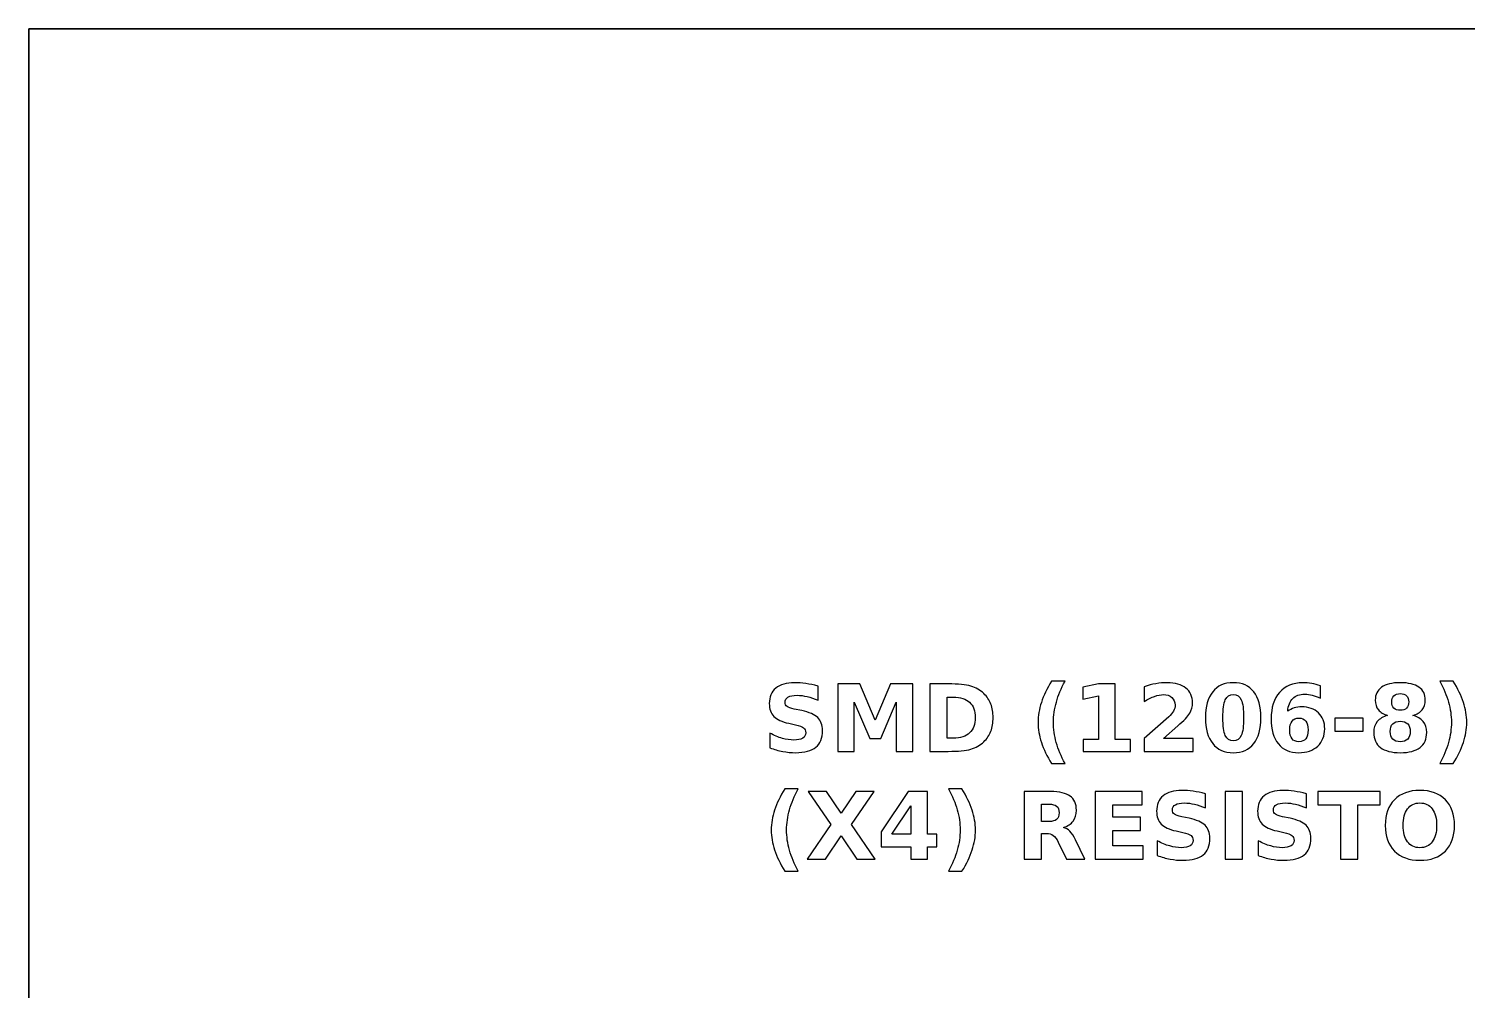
# Model space of a CAD drawing. Header units: centimetres. Extents: x -12.5 to -8.5, y -15.85 to -9.85.
# Drawn here: x -12.5 to -10.305, y -11.317 to -9.85 of the extents above; entities that cross this region are included whole.
import ezdxf

# ---------------------------------------------------------------- set-up
doc = ezdxf.new("R2010")
doc.units = ezdxf.units.CM
doc.header["$MEASUREMENT"] = 0
doc.layers.add('Layer 1', color=7, linetype='Continuous')

msp = doc.modelspace()

# ---------------------------------------------------------------- linework, layer by layer
at = {"layer": 'Layer 1', "color": 7, "lineweight": 35}
msp.add_open_spline([(-12.5, -9.85), (-12.5, -9.85), (-8.5, -9.85), (-8.5, -9.85), (-8.5, -9.85), (-8.5, -9.85), (-8.5, -15.85), (-8.5, -15.85), (-8.5, -15.85), (-8.5, -15.85), (-12.5, -15.85), (-12.5, -15.85), (-12.5, -15.85), (-12.5, -15.85), (-12.5, -9.85), (-12.5, -9.85)], degree=3, knots=[0, 0, 0, 0, 0.25, 0.25, 0.25, 0.25, 0.5, 0.5, 0.5, 0.5, 0.75, 0.75, 0.75, 0.75, 1, 1, 1, 1], dxfattribs=at)
at = {"layer": 'Layer 1', "color": 250}
for points, knots in [([(-10.91846, -10.97106), (-10.91846, -10.97106), (-10.93892, -10.97106), (-10.93892, -10.97106), (-10.93892, -10.97106), (-10.94595, -10.95973), (-10.95115, -10.94893), (-10.95449, -10.9387), (-10.95449, -10.9387), (-10.95785, -10.92849), (-10.95952, -10.91836), (-10.95952, -10.90829), (-10.95952, -10.90829), (-10.95952, -10.89823), (-10.95783, -10.88804), (-10.95447, -10.87774), (-10.95447, -10.87774), (-10.95108, -10.86742), (-10.94591, -10.85665), (-10.93892, -10.84538), (-10.93892, -10.84538), (-10.93892, -10.84538), (-10.91846, -10.84538), (-10.91846, -10.84538), (-10.91846, -10.84538), (-10.92434, -10.85627), (-10.92874, -10.86692), (-10.93168, -10.87732), (-10.93168, -10.87732), (-10.93462, -10.88771), (-10.9361, -10.89799), (-10.9361, -10.90815), (-10.9361, -10.90815), (-10.9361, -10.91831), (-10.93464, -10.92859), (-10.93173, -10.93903), (-10.93173, -10.93903), (-10.92881, -10.94945), (-10.92439, -10.96013), (-10.91846, -10.97106)], [0, 0, 0, 0, 0.1, 0.1, 0.1, 0.1, 0.2, 0.2, 0.2, 0.2, 0.3, 0.3, 0.3, 0.3, 0.4, 0.4, 0.4, 0.4, 0.5, 0.5, 0.5, 0.5, 0.6, 0.6, 0.6, 0.6, 0.7, 0.7, 0.7, 0.7, 0.8, 0.8, 0.8, 0.8, 0.9, 0.9, 0.9, 0.9, 1, 1, 1, 1]), ([(-10.34637, -10.97106), (-10.34049, -10.96013), (-10.33607, -10.94945), (-10.33313, -10.93903), (-10.33313, -10.93903), (-10.33019, -10.92859), (-10.32873, -10.91831), (-10.32873, -10.90815), (-10.32873, -10.90815), (-10.32873, -10.89799), (-10.33019, -10.88771), (-10.33313, -10.87732), (-10.33313, -10.87732), (-10.33607, -10.86692), (-10.34049, -10.85627), (-10.34637, -10.84538), (-10.34637, -10.84538), (-10.34637, -10.84538), (-10.32591, -10.84538), (-10.32591, -10.84538), (-10.32591, -10.84538), (-10.31893, -10.85665), (-10.31375, -10.86742), (-10.31036, -10.87774), (-10.31036, -10.87774), (-10.307, -10.88804), (-10.30531, -10.89823), (-10.30531, -10.90829), (-10.30531, -10.90829), (-10.30531, -10.91836), (-10.30698, -10.92849), (-10.31034, -10.9387), (-10.31034, -10.9387), (-10.31368, -10.94893), (-10.31888, -10.95973), (-10.32591, -10.97106), (-10.32591, -10.97106), (-10.32591, -10.97106), (-10.34637, -10.97106), (-10.34637, -10.97106)], [0, 0, 0, 0, 0.1, 0.1, 0.1, 0.1, 0.2, 0.2, 0.2, 0.2, 0.3, 0.3, 0.3, 0.3, 0.4, 0.4, 0.4, 0.4, 0.5, 0.5, 0.5, 0.5, 0.6, 0.6, 0.6, 0.6, 0.7, 0.7, 0.7, 0.7, 0.8, 0.8, 0.8, 0.8, 0.9, 0.9, 0.9, 0.9, 1, 1, 1, 1]), ([(-11.29541, -10.85284), (-11.29541, -10.85284), (-11.29541, -10.87459), (-11.29541, -10.87459), (-11.29541, -10.87459), (-11.30106, -10.87207), (-11.30658, -10.87017), (-11.31194, -10.86888), (-11.31194, -10.86888), (-11.31733, -10.86758), (-11.32241, -10.86695), (-11.32718, -10.86695), (-11.32718, -10.86695), (-11.33351, -10.86695), (-11.33821, -10.86782), (-11.34125, -10.86956), (-11.34125, -10.86956), (-11.34428, -10.87132), (-11.34579, -10.87403), (-11.34579, -10.8777), (-11.34579, -10.8777), (-11.34579, -10.88045), (-11.34478, -10.88261), (-11.34273, -10.88414), (-11.34273, -10.88414), (-11.34068, -10.88567), (-11.33697, -10.88701), (-11.33158, -10.88811), (-11.33158, -10.88811), (-11.33158, -10.88811), (-11.32029, -10.89037), (-11.32029, -10.89037), (-11.32029, -10.89037), (-11.30884, -10.89268), (-11.30073, -10.89616), (-11.29591, -10.90086), (-11.29591, -10.90086), (-11.29108, -10.90554), (-11.28866, -10.9122), (-11.28866, -10.92083), (-11.28866, -10.92083), (-11.28866, -10.93219), (-11.29202, -10.94063), (-11.29875, -10.94616), (-11.29875, -10.94616), (-11.30548, -10.95168), (-11.31575, -10.95446), (-11.32958, -10.95446), (-11.32958, -10.95446), (-11.33612, -10.95446), (-11.34266, -10.95385), (-11.34922, -10.9526), (-11.34922, -10.9526), (-11.35578, -10.95135), (-11.36237, -10.94952), (-11.36893, -10.9471), (-11.36893, -10.9471), (-11.36893, -10.9471), (-11.36893, -10.92471), (-11.36893, -10.92471), (-11.36893, -10.92471), (-11.36237, -10.92819), (-11.35602, -10.93082), (-11.34988, -10.93259), (-11.34988, -10.93259), (-11.34374, -10.93435), (-11.33784, -10.93524), (-11.33215, -10.93524), (-11.33215, -10.93524), (-11.32636, -10.93524), (-11.32192, -10.93428), (-11.31884, -10.93235), (-11.31884, -10.93235), (-11.31575, -10.93042), (-11.31423, -10.92767), (-11.31423, -10.92407), (-11.31423, -10.92407), (-11.31423, -10.92087), (-11.31526, -10.91838), (-11.31735, -10.91664), (-11.31735, -10.91664), (-11.31945, -10.9149), (-11.32361, -10.91333), (-11.32987, -10.91196), (-11.32987, -10.91196), (-11.32987, -10.91196), (-11.34014, -10.90968), (-11.34014, -10.90968), (-11.34014, -10.90968), (-11.35042, -10.90747), (-11.35795, -10.90397), (-11.3627, -10.89914), (-11.3627, -10.89914), (-11.36745, -10.89432), (-11.36982, -10.88781), (-11.36982, -10.87965), (-11.36982, -10.87965), (-11.36982, -10.86939), (-11.36651, -10.86151), (-11.3599, -10.85601), (-11.3599, -10.85601), (-11.35329, -10.85048), (-11.34379, -10.84773), (-11.33137, -10.84773), (-11.33137, -10.84773), (-11.32573, -10.84773), (-11.31992, -10.84816), (-11.31394, -10.849), (-11.31394, -10.849), (-11.30797, -10.84985), (-11.30179, -10.85112), (-11.29541, -10.85284)], [0, 0, 0, 0, 0.0357143, 0.0357143, 0.0357143, 0.0357143, 0.0714286, 0.0714286, 0.0714286, 0.0714286, 0.1071429, 0.1071429, 0.1071429, 0.1071429, 0.1428571, 0.1428571, 0.1428571, 0.1428571, 0.1785714, 0.1785714, 0.1785714, 0.1785714, 0.2142857, 0.2142857, 0.2142857, 0.2142857, 0.25, 0.25, 0.25, 0.25, 0.2857143, 0.2857143, 0.2857143, 0.2857143, 0.3214286, 0.3214286, 0.3214286, 0.3214286, 0.3571429, 0.3571429, 0.3571429, 0.3571429, 0.3928571, 0.3928571, 0.3928571, 0.3928571, 0.4285714, 0.4285714, 0.4285714, 0.4285714, 0.4642857, 0.4642857, 0.4642857, 0.4642857, 0.5, 0.5, 0.5, 0.5, 0.5357143, 0.5357143, 0.5357143, 0.5357143, 0.5714286, 0.5714286, 0.5714286, 0.5714286, 0.6071429, 0.6071429, 0.6071429, 0.6071429, 0.6428571, 0.6428571, 0.6428571, 0.6428571, 0.6785714, 0.6785714, 0.6785714, 0.6785714, 0.7142857, 0.7142857, 0.7142857, 0.7142857, 0.75, 0.75, 0.75, 0.75, 0.7857143, 0.7857143, 0.7857143, 0.7857143, 0.8214286, 0.8214286, 0.8214286, 0.8214286, 0.8571429, 0.8571429, 0.8571429, 0.8571429, 0.8928571, 0.8928571, 0.8928571, 0.8928571, 0.9285714, 0.9285714, 0.9285714, 0.9285714, 0.9642857, 0.9642857, 0.9642857, 0.9642857, 1, 1, 1, 1]), ([(-11.26538, -10.84959), (-11.26538, -10.84959), (-11.23163, -10.84959), (-11.23163, -10.84959), (-11.23163, -10.84959), (-11.23163, -10.84959), (-11.20818, -10.90465), (-11.20818, -10.90465), (-11.20818, -10.90465), (-11.20818, -10.90465), (-11.18462, -10.84959), (-11.18462, -10.84959), (-11.18462, -10.84959), (-11.18462, -10.84959), (-11.15094, -10.84959), (-11.15094, -10.84959), (-11.15094, -10.84959), (-11.15094, -10.84959), (-11.15094, -10.95246), (-11.15094, -10.95246), (-11.15094, -10.95246), (-11.15094, -10.95246), (-11.17601, -10.95246), (-11.17601, -10.95246), (-11.17601, -10.95246), (-11.17601, -10.95246), (-11.17601, -10.87722), (-11.17601, -10.87722), (-11.17601, -10.87722), (-11.17601, -10.87722), (-11.19972, -10.93268), (-11.19972, -10.93268), (-11.19972, -10.93268), (-11.19972, -10.93268), (-11.21653, -10.93268), (-11.21653, -10.93268), (-11.21653, -10.93268), (-11.21653, -10.93268), (-11.24024, -10.87722), (-11.24024, -10.87722), (-11.24024, -10.87722), (-11.24024, -10.87722), (-11.24024, -10.95246), (-11.24024, -10.95246), (-11.24024, -10.95246), (-11.24024, -10.95246), (-11.26538, -10.95246), (-11.26538, -10.95246), (-11.26538, -10.95246), (-11.26538, -10.95246), (-11.26538, -10.84959), (-11.26538, -10.84959)], [0, 0, 0, 0, 0.0769231, 0.0769231, 0.0769231, 0.0769231, 0.1538462, 0.1538462, 0.1538462, 0.1538462, 0.2307692, 0.2307692, 0.2307692, 0.2307692, 0.3076923, 0.3076923, 0.3076923, 0.3076923, 0.3846154, 0.3846154, 0.3846154, 0.3846154, 0.4615385, 0.4615385, 0.4615385, 0.4615385, 0.5384615, 0.5384615, 0.5384615, 0.5384615, 0.6153846, 0.6153846, 0.6153846, 0.6153846, 0.6923077, 0.6923077, 0.6923077, 0.6923077, 0.7692308, 0.7692308, 0.7692308, 0.7692308, 0.8461538, 0.8461538, 0.8461538, 0.8461538, 0.9230769, 0.9230769, 0.9230769, 0.9230769, 1, 1, 1, 1]), ([(-11.12495, -10.84959), (-11.12495, -10.84959), (-11.09696, -10.84959), (-11.09696, -10.84959), (-11.09696, -10.84959), (-11.08135, -10.84959), (-11.06973, -10.8507), (-11.06209, -10.85293), (-11.06209, -10.85293), (-11.05444, -10.85516), (-11.04788, -10.85893), (-11.0424, -10.86427), (-11.0424, -10.86427), (-11.03758, -10.8689), (-11.03401, -10.87426), (-11.03165, -10.88033), (-11.03165, -10.88033), (-11.02933, -10.88637), (-11.02815, -10.89324), (-11.02815, -10.90093), (-11.02815, -10.90093), (-11.02815, -10.90869), (-11.02933, -10.91561), (-11.03165, -10.9217), (-11.03165, -10.9217), (-11.03401, -10.92779), (-11.03758, -10.93315), (-11.0424, -10.93778), (-11.0424, -10.93778), (-11.04793, -10.94312), (-11.05454, -10.94689), (-11.06225, -10.94912), (-11.06225, -10.94912), (-11.06997, -10.95135), (-11.08154, -10.95246), (-11.09696, -10.95246), (-11.09696, -10.95246), (-11.09696, -10.95246), (-11.12495, -10.95246), (-11.12495, -10.95246), (-11.12495, -10.95246), (-11.12495, -10.95246), (-11.12495, -10.84959), (-11.12495, -10.84959)], [0, 0, 0, 0, 0.0909091, 0.0909091, 0.0909091, 0.0909091, 0.1818182, 0.1818182, 0.1818182, 0.1818182, 0.2727273, 0.2727273, 0.2727273, 0.2727273, 0.3636364, 0.3636364, 0.3636364, 0.3636364, 0.4545455, 0.4545455, 0.4545455, 0.4545455, 0.5454545, 0.5454545, 0.5454545, 0.5454545, 0.6363636, 0.6363636, 0.6363636, 0.6363636, 0.7272727, 0.7272727, 0.7272727, 0.7272727, 0.8181818, 0.8181818, 0.8181818, 0.8181818, 0.9090909, 0.9090909, 0.9090909, 0.9090909, 1, 1, 1, 1]), ([(-10.89064, -10.93414), (-10.89064, -10.93414), (-10.86721, -10.93414), (-10.86721, -10.93414), (-10.86721, -10.93414), (-10.86721, -10.93414), (-10.86721, -10.86765), (-10.86721, -10.86765), (-10.86721, -10.86765), (-10.86721, -10.86765), (-10.89125, -10.87262), (-10.89125, -10.87262), (-10.89125, -10.87262), (-10.89125, -10.87262), (-10.89125, -10.85455), (-10.89125, -10.85455), (-10.89125, -10.85455), (-10.89125, -10.85455), (-10.86735, -10.84959), (-10.86735, -10.84959), (-10.86735, -10.84959), (-10.86735, -10.84959), (-10.84214, -10.84959), (-10.84214, -10.84959), (-10.84214, -10.84959), (-10.84214, -10.84959), (-10.84214, -10.93414), (-10.84214, -10.93414), (-10.84214, -10.93414), (-10.84214, -10.93414), (-10.81872, -10.93414), (-10.81872, -10.93414), (-10.81872, -10.93414), (-10.81872, -10.93414), (-10.81872, -10.95246), (-10.81872, -10.95246), (-10.81872, -10.95246), (-10.81872, -10.95246), (-10.89064, -10.95246), (-10.89064, -10.95246), (-10.89064, -10.95246), (-10.89064, -10.95246), (-10.89064, -10.93414), (-10.89064, -10.93414)], [0, 0, 0, 0, 0.0909091, 0.0909091, 0.0909091, 0.0909091, 0.1818182, 0.1818182, 0.1818182, 0.1818182, 0.2727273, 0.2727273, 0.2727273, 0.2727273, 0.3636364, 0.3636364, 0.3636364, 0.3636364, 0.4545455, 0.4545455, 0.4545455, 0.4545455, 0.5454545, 0.5454545, 0.5454545, 0.5454545, 0.6363636, 0.6363636, 0.6363636, 0.6363636, 0.7272727, 0.7272727, 0.7272727, 0.7272727, 0.8181818, 0.8181818, 0.8181818, 0.8181818, 0.9090909, 0.9090909, 0.9090909, 0.9090909, 1, 1, 1, 1]), ([(-10.76832, -10.93296), (-10.76832, -10.93296), (-10.72304, -10.93296), (-10.72304, -10.93296), (-10.72304, -10.93296), (-10.72304, -10.93296), (-10.72304, -10.95246), (-10.72304, -10.95246), (-10.72304, -10.95246), (-10.72304, -10.95246), (-10.79781, -10.95246), (-10.79781, -10.95246), (-10.79781, -10.95246), (-10.79781, -10.95246), (-10.79781, -10.93296), (-10.79781, -10.93296), (-10.79781, -10.93296), (-10.79781, -10.93296), (-10.76025, -10.89983), (-10.76025, -10.89983), (-10.76025, -10.89983), (-10.75689, -10.89679), (-10.75442, -10.89383), (-10.75282, -10.89094), (-10.75282, -10.89094), (-10.7512, -10.88804), (-10.7504, -10.88503), (-10.7504, -10.8819), (-10.7504, -10.8819), (-10.7504, -10.87708), (-10.75202, -10.8732), (-10.75526, -10.87026), (-10.75526, -10.87026), (-10.75849, -10.86732), (-10.76279, -10.86587), (-10.76818, -10.86587), (-10.76818, -10.86587), (-10.77231, -10.86587), (-10.77683, -10.86676), (-10.78175, -10.86852), (-10.78175, -10.86852), (-10.78666, -10.87029), (-10.79193, -10.87292), (-10.79753, -10.8764), (-10.79753, -10.8764), (-10.79753, -10.8764), (-10.79753, -10.8538), (-10.79753, -10.8538), (-10.79753, -10.8538), (-10.79155, -10.85183), (-10.78565, -10.85032), (-10.77982, -10.84929), (-10.77982, -10.84929), (-10.77398, -10.84825), (-10.76827, -10.84773), (-10.76265, -10.84773), (-10.76265, -10.84773), (-10.75035, -10.84773), (-10.74078, -10.85044), (-10.73396, -10.85587), (-10.73396, -10.85587), (-10.72714, -10.86128), (-10.72373, -10.86883), (-10.72373, -10.87854), (-10.72373, -10.87854), (-10.72373, -10.88414), (-10.72518, -10.88936), (-10.72808, -10.89421), (-10.72808, -10.89421), (-10.73097, -10.89905), (-10.73706, -10.90554), (-10.74633, -10.91368), (-10.74633, -10.91368), (-10.74633, -10.91368), (-10.76832, -10.93296), (-10.76832, -10.93296)], [0, 0, 0, 0, 0.0526316, 0.0526316, 0.0526316, 0.0526316, 0.1052632, 0.1052632, 0.1052632, 0.1052632, 0.1578947, 0.1578947, 0.1578947, 0.1578947, 0.2105263, 0.2105263, 0.2105263, 0.2105263, 0.2631579, 0.2631579, 0.2631579, 0.2631579, 0.3157895, 0.3157895, 0.3157895, 0.3157895, 0.3684211, 0.3684211, 0.3684211, 0.3684211, 0.4210526, 0.4210526, 0.4210526, 0.4210526, 0.4736842, 0.4736842, 0.4736842, 0.4736842, 0.5263158, 0.5263158, 0.5263158, 0.5263158, 0.5789474, 0.5789474, 0.5789474, 0.5789474, 0.6315789, 0.6315789, 0.6315789, 0.6315789, 0.6842105, 0.6842105, 0.6842105, 0.6842105, 0.7368421, 0.7368421, 0.7368421, 0.7368421, 0.7894737, 0.7894737, 0.7894737, 0.7894737, 0.8421053, 0.8421053, 0.8421053, 0.8421053, 0.8947368, 0.8947368, 0.8947368, 0.8947368, 0.9473684, 0.9473684, 0.9473684, 0.9473684, 1, 1, 1, 1]), ([(-10.61935, -10.90112), (-10.61935, -10.91817), (-10.62302, -10.93132), (-10.63038, -10.94058), (-10.63038, -10.94058), (-10.63772, -10.94983), (-10.64816, -10.95446), (-10.66166, -10.95446), (-10.66166, -10.95446), (-10.67521, -10.95446), (-10.68567, -10.94983), (-10.69301, -10.94058), (-10.69301, -10.94058), (-10.70037, -10.93132), (-10.70404, -10.91817), (-10.70404, -10.90112), (-10.70404, -10.90112), (-10.70404, -10.88405), (-10.70037, -10.87087), (-10.69301, -10.86161), (-10.69301, -10.86161), (-10.68567, -10.85237), (-10.67521, -10.84773), (-10.66166, -10.84773), (-10.66166, -10.84773), (-10.64816, -10.84773), (-10.63772, -10.85237), (-10.63038, -10.86161), (-10.63038, -10.86161), (-10.62302, -10.87087), (-10.61935, -10.88405), (-10.61935, -10.90112)], [0, 0, 0, 0, 0.125, 0.125, 0.125, 0.125, 0.25, 0.25, 0.25, 0.25, 0.375, 0.375, 0.375, 0.375, 0.5, 0.5, 0.5, 0.5, 0.625, 0.625, 0.625, 0.625, 0.75, 0.75, 0.75, 0.75, 0.875, 0.875, 0.875, 0.875, 1, 1, 1, 1]), ([(-10.64588, -10.90093), (-10.64588, -10.88807), (-10.64708, -10.87901), (-10.6495, -10.87374), (-10.6495, -10.87374), (-10.6519, -10.8685), (-10.65597, -10.86587), (-10.66166, -10.86587), (-10.66166, -10.86587), (-10.66735, -10.86587), (-10.67142, -10.8685), (-10.67387, -10.87374), (-10.67387, -10.87374), (-10.67629, -10.87901), (-10.67751, -10.88807), (-10.67751, -10.90093), (-10.67751, -10.90093), (-10.67751, -10.91391), (-10.67629, -10.92309), (-10.67387, -10.9284), (-10.67387, -10.9284), (-10.67142, -10.93374), (-10.66735, -10.9364), (-10.66166, -10.9364), (-10.66166, -10.9364), (-10.65602, -10.9364), (-10.65197, -10.93374), (-10.64952, -10.9284), (-10.64952, -10.9284), (-10.6471, -10.92309), (-10.64588, -10.91391), (-10.64588, -10.90093)], [0, 0, 0, 0, 0.125, 0.125, 0.125, 0.125, 0.25, 0.25, 0.25, 0.25, 0.375, 0.375, 0.375, 0.375, 0.5, 0.5, 0.5, 0.5, 0.625, 0.625, 0.625, 0.625, 0.75, 0.75, 0.75, 0.75, 0.875, 0.875, 0.875, 0.875, 1, 1, 1, 1]), ([(-10.52876, -10.85227), (-10.52876, -10.85227), (-10.52876, -10.8713), (-10.52876, -10.8713), (-10.52876, -10.8713), (-10.53313, -10.86923), (-10.53722, -10.8677), (-10.54108, -10.86671), (-10.54108, -10.86671), (-10.54494, -10.86572), (-10.54872, -10.86523), (-10.55239, -10.86523), (-10.55239, -10.86523), (-10.5603, -10.86523), (-10.56643, -10.86742), (-10.57085, -10.87182), (-10.57085, -10.87182), (-10.57525, -10.87619), (-10.57784, -10.8827), (-10.57857, -10.89134), (-10.57857, -10.89134), (-10.57554, -10.8891), (-10.57224, -10.88741), (-10.56871, -10.88628), (-10.56871, -10.88628), (-10.56519, -10.88515), (-10.56133, -10.88459), (-10.55714, -10.88459), (-10.55714, -10.88459), (-10.54663, -10.88459), (-10.53814, -10.88767), (-10.5317, -10.89383), (-10.5317, -10.89383), (-10.52523, -10.89997), (-10.52201, -10.90803), (-10.52201, -10.91801), (-10.52201, -10.91801), (-10.52201, -10.92904), (-10.52561, -10.93786), (-10.53283, -10.94451), (-10.53283, -10.94451), (-10.54002, -10.95114), (-10.54971, -10.95446), (-10.56182, -10.95446), (-10.56182, -10.95446), (-10.57518, -10.95446), (-10.58553, -10.94994), (-10.59287, -10.94091), (-10.59287, -10.94091), (-10.60018, -10.9319), (-10.60385, -10.91909), (-10.60385, -10.90251), (-10.60385, -10.90251), (-10.60385, -10.88553), (-10.59957, -10.87217), (-10.59101, -10.86246), (-10.59101, -10.86246), (-10.58243, -10.85274), (-10.57069, -10.84787), (-10.55576, -10.84787), (-10.55576, -10.84787), (-10.55103, -10.84787), (-10.54644, -10.84825), (-10.54197, -10.84898), (-10.54197, -10.84898), (-10.53753, -10.84971), (-10.53313, -10.85081), (-10.52876, -10.85227)], [0, 0, 0, 0, 0.0588235, 0.0588235, 0.0588235, 0.0588235, 0.1176471, 0.1176471, 0.1176471, 0.1176471, 0.1764706, 0.1764706, 0.1764706, 0.1764706, 0.2352941, 0.2352941, 0.2352941, 0.2352941, 0.2941176, 0.2941176, 0.2941176, 0.2941176, 0.3529412, 0.3529412, 0.3529412, 0.3529412, 0.4117647, 0.4117647, 0.4117647, 0.4117647, 0.4705882, 0.4705882, 0.4705882, 0.4705882, 0.5294118, 0.5294118, 0.5294118, 0.5294118, 0.5882353, 0.5882353, 0.5882353, 0.5882353, 0.6470588, 0.6470588, 0.6470588, 0.6470588, 0.7058824, 0.7058824, 0.7058824, 0.7058824, 0.7647059, 0.7647059, 0.7647059, 0.7647059, 0.8235294, 0.8235294, 0.8235294, 0.8235294, 0.8823529, 0.8823529, 0.8823529, 0.8823529, 0.9411765, 0.9411765, 0.9411765, 0.9411765, 1, 1, 1, 1]), ([(-10.4261, -10.89769), (-10.43233, -10.8958), (-10.43704, -10.89291), (-10.44021, -10.88901), (-10.44021, -10.88901), (-10.44339, -10.8851), (-10.44496, -10.88024), (-10.44496, -10.8744), (-10.44496, -10.8744), (-10.44496, -10.86572), (-10.44172, -10.85909), (-10.43525, -10.85455), (-10.43525, -10.85455), (-10.42878, -10.85001), (-10.41926, -10.84773), (-10.40672, -10.84773), (-10.40672, -10.84773), (-10.39428, -10.84773), (-10.3848, -10.84999), (-10.37833, -10.85453), (-10.37833, -10.85453), (-10.37187, -10.85905), (-10.36862, -10.86568), (-10.36862, -10.8744), (-10.36862, -10.8744), (-10.36862, -10.88024), (-10.37022, -10.8851), (-10.37339, -10.88901), (-10.37339, -10.88901), (-10.37659, -10.89291), (-10.38132, -10.8958), (-10.38755, -10.89769), (-10.38755, -10.89769), (-10.38057, -10.89961), (-10.3753, -10.90274), (-10.37175, -10.90709), (-10.37175, -10.90709), (-10.3682, -10.91142), (-10.36641, -10.9169), (-10.36641, -10.92353), (-10.36641, -10.92353), (-10.36641, -10.93372), (-10.3698, -10.94143), (-10.37657, -10.94663), (-10.37657, -10.94663), (-10.38334, -10.95185), (-10.39341, -10.95446), (-10.40672, -10.95446), (-10.40672, -10.95446), (-10.4201, -10.95446), (-10.43019, -10.95185), (-10.43701, -10.94663), (-10.43701, -10.94663), (-10.44383, -10.94143), (-10.44724, -10.93372), (-10.44724, -10.92353), (-10.44724, -10.92353), (-10.44724, -10.9169), (-10.44545, -10.91142), (-10.4419, -10.90709), (-10.4419, -10.90709), (-10.43835, -10.90274), (-10.43308, -10.89961), (-10.4261, -10.89769)], [0, 0, 0, 0, 0.0625, 0.0625, 0.0625, 0.0625, 0.125, 0.125, 0.125, 0.125, 0.1875, 0.1875, 0.1875, 0.1875, 0.25, 0.25, 0.25, 0.25, 0.3125, 0.3125, 0.3125, 0.3125, 0.375, 0.375, 0.375, 0.375, 0.4375, 0.4375, 0.4375, 0.4375, 0.5, 0.5, 0.5, 0.5, 0.5625, 0.5625, 0.5625, 0.5625, 0.625, 0.625, 0.625, 0.625, 0.6875, 0.6875, 0.6875, 0.6875, 0.75, 0.75, 0.75, 0.75, 0.8125, 0.8125, 0.8125, 0.8125, 0.875, 0.875, 0.875, 0.875, 0.9375, 0.9375, 0.9375, 0.9375, 1, 1, 1, 1]), ([(-10.41989, -10.87708), (-10.41989, -10.88118), (-10.41876, -10.88433), (-10.41648, -10.88651), (-10.41648, -10.88651), (-10.4142, -10.88873), (-10.41095, -10.88983), (-10.40672, -10.88983), (-10.40672, -10.88983), (-10.40258, -10.88983), (-10.39938, -10.88873), (-10.39715, -10.88651), (-10.39715, -10.88651), (-10.39489, -10.88433), (-10.39376, -10.88118), (-10.39376, -10.87708), (-10.39376, -10.87708), (-10.39376, -10.87299), (-10.39489, -10.86986), (-10.39715, -10.86768), (-10.39715, -10.86768), (-10.39938, -10.86549), (-10.40258, -10.86441), (-10.40672, -10.86441), (-10.40672, -10.86441), (-10.41095, -10.86441), (-10.4142, -10.86551), (-10.41648, -10.86772), (-10.41648, -10.86772), (-10.41876, -10.86991), (-10.41989, -10.87304), (-10.41989, -10.87708)], [0, 0, 0, 0, 0.125, 0.125, 0.125, 0.125, 0.25, 0.25, 0.25, 0.25, 0.375, 0.375, 0.375, 0.375, 0.5, 0.5, 0.5, 0.5, 0.625, 0.625, 0.625, 0.625, 0.75, 0.75, 0.75, 0.75, 0.875, 0.875, 0.875, 0.875, 1, 1, 1, 1]), ([(-11.09842, -10.86965), (-11.09842, -10.86965), (-11.09842, -10.9324), (-11.09842, -10.9324), (-11.09842, -10.9324), (-11.09842, -10.9324), (-11.08892, -10.9324), (-11.08892, -10.9324), (-11.08892, -10.9324), (-11.07808, -10.9324), (-11.0698, -10.92972), (-11.06409, -10.92433), (-11.06409, -10.92433), (-11.05837, -10.91897), (-11.0555, -10.91116), (-11.0555, -10.90093), (-11.0555, -10.90093), (-11.0555, -10.89072), (-11.05835, -10.88296), (-11.06404, -10.87765), (-11.06404, -10.87765), (-11.06973, -10.87231), (-11.07803, -10.86965), (-11.08892, -10.86965), (-11.08892, -10.86965), (-11.08892, -10.86965), (-11.09842, -10.86965), (-11.09842, -10.86965)], [0, 0, 0, 0, 0.1428571, 0.1428571, 0.1428571, 0.1428571, 0.2857143, 0.2857143, 0.2857143, 0.2857143, 0.4285714, 0.4285714, 0.4285714, 0.4285714, 0.5714286, 0.5714286, 0.5714286, 0.5714286, 0.7142857, 0.7142857, 0.7142857, 0.7142857, 0.8571429, 0.8571429, 0.8571429, 0.8571429, 1, 1, 1, 1]), ([(-10.56154, -10.90168), (-10.5662, -10.90168), (-10.56968, -10.90319), (-10.57198, -10.9062), (-10.57198, -10.9062), (-10.57431, -10.90921), (-10.57546, -10.91373), (-10.57546, -10.91972), (-10.57546, -10.91972), (-10.57546, -10.92574), (-10.57431, -10.93026), (-10.57198, -10.93327), (-10.57198, -10.93327), (-10.56968, -10.93628), (-10.5662, -10.93778), (-10.56154, -10.93778), (-10.56154, -10.93778), (-10.55686, -10.93778), (-10.55336, -10.93628), (-10.55105, -10.93327), (-10.55105, -10.93327), (-10.54872, -10.93026), (-10.54757, -10.92574), (-10.54757, -10.91972), (-10.54757, -10.91972), (-10.54757, -10.91373), (-10.54872, -10.90921), (-10.55105, -10.9062), (-10.55105, -10.9062), (-10.55336, -10.90319), (-10.55686, -10.90168), (-10.56154, -10.90168)], [0, 0, 0, 0, 0.125, 0.125, 0.125, 0.125, 0.25, 0.25, 0.25, 0.25, 0.375, 0.375, 0.375, 0.375, 0.5, 0.5, 0.5, 0.5, 0.625, 0.625, 0.625, 0.625, 0.75, 0.75, 0.75, 0.75, 0.875, 0.875, 0.875, 0.875, 1, 1, 1, 1]), ([(-10.50677, -10.90183), (-10.50677, -10.90183), (-10.46349, -10.90183), (-10.46349, -10.90183), (-10.46349, -10.90183), (-10.46349, -10.90183), (-10.46349, -10.92189), (-10.46349, -10.92189), (-10.46349, -10.92189), (-10.46349, -10.92189), (-10.50677, -10.92189), (-10.50677, -10.92189), (-10.50677, -10.92189), (-10.50677, -10.92189), (-10.50677, -10.90183), (-10.50677, -10.90183)], [0, 0, 0, 0, 0.25, 0.25, 0.25, 0.25, 0.5, 0.5, 0.5, 0.5, 0.75, 0.75, 0.75, 0.75, 1, 1, 1, 1]), ([(-10.40672, -10.90643), (-10.41168, -10.90643), (-10.41552, -10.9078), (-10.41817, -10.9105), (-10.41817, -10.9105), (-10.42083, -10.91321), (-10.42217, -10.91709), (-10.42217, -10.92214), (-10.42217, -10.92214), (-10.42217, -10.9272), (-10.42083, -10.93106), (-10.41817, -10.93376), (-10.41817, -10.93376), (-10.41552, -10.93644), (-10.41168, -10.93778), (-10.40672, -10.93778), (-10.40672, -10.93778), (-10.4018, -10.93778), (-10.39804, -10.93644), (-10.39541, -10.93376), (-10.39541, -10.93376), (-10.3928, -10.93106), (-10.39148, -10.9272), (-10.39148, -10.92214), (-10.39148, -10.92214), (-10.39148, -10.91704), (-10.3928, -10.91316), (-10.39541, -10.91046), (-10.39541, -10.91046), (-10.39804, -10.90778), (-10.4018, -10.90643), (-10.40672, -10.90643)], [0, 0, 0, 0, 0.125, 0.125, 0.125, 0.125, 0.25, 0.25, 0.25, 0.25, 0.375, 0.375, 0.375, 0.375, 0.5, 0.5, 0.5, 0.5, 0.625, 0.625, 0.625, 0.625, 0.75, 0.75, 0.75, 0.75, 0.875, 0.875, 0.875, 0.875, 1, 1, 1, 1]), ([(-11.32571, -11.13531), (-11.32571, -11.13531), (-11.34617, -11.13531), (-11.34617, -11.13531), (-11.34617, -11.13531), (-11.3532, -11.12398), (-11.3584, -11.11318), (-11.36174, -11.10295), (-11.36174, -11.10295), (-11.3651, -11.09274), (-11.36677, -11.08261), (-11.36677, -11.07254), (-11.36677, -11.07254), (-11.36677, -11.06248), (-11.36508, -11.05229), (-11.36172, -11.04199), (-11.36172, -11.04199), (-11.35833, -11.03167), (-11.35316, -11.0209), (-11.34617, -11.00963), (-11.34617, -11.00963), (-11.34617, -11.00963), (-11.32571, -11.00963), (-11.32571, -11.00963), (-11.32571, -11.00963), (-11.33159, -11.02052), (-11.33599, -11.03117), (-11.33893, -11.04157), (-11.33893, -11.04157), (-11.34187, -11.05196), (-11.34335, -11.06224), (-11.34335, -11.0724), (-11.34335, -11.0724), (-11.34335, -11.08256), (-11.34189, -11.09284), (-11.33898, -11.10328), (-11.33898, -11.10328), (-11.33606, -11.1137), (-11.33164, -11.12438), (-11.32571, -11.13531)], [0, 0, 0, 0, 0.1, 0.1, 0.1, 0.1, 0.2, 0.2, 0.2, 0.2, 0.3, 0.3, 0.3, 0.3, 0.4, 0.4, 0.4, 0.4, 0.5, 0.5, 0.5, 0.5, 0.6, 0.6, 0.6, 0.6, 0.7, 0.7, 0.7, 0.7, 0.8, 0.8, 0.8, 0.8, 0.9, 0.9, 0.9, 0.9, 1, 1, 1, 1]), ([(-11.24415, -11.06422), (-11.24415, -11.06422), (-11.20845, -11.11671), (-11.20845, -11.11671), (-11.20845, -11.11671), (-11.20845, -11.11671), (-11.23608, -11.11671), (-11.23608, -11.11671), (-11.23608, -11.11671), (-11.23608, -11.11671), (-11.26012, -11.08157), (-11.26012, -11.08157), (-11.26012, -11.08157), (-11.26012, -11.08157), (-11.28396, -11.11671), (-11.28396, -11.11671), (-11.28396, -11.11671), (-11.28396, -11.11671), (-11.31174, -11.11671), (-11.31174, -11.11671), (-11.31174, -11.11671), (-11.31174, -11.11671), (-11.27604, -11.06422), (-11.27604, -11.06422), (-11.27604, -11.06422), (-11.27604, -11.06422), (-11.31035, -11.01384), (-11.31035, -11.01384), (-11.31035, -11.01384), (-11.31035, -11.01384), (-11.28265, -11.01384), (-11.28265, -11.01384), (-11.28265, -11.01384), (-11.28265, -11.01384), (-11.26012, -11.04698), (-11.26012, -11.04698), (-11.26012, -11.04698), (-11.26012, -11.04698), (-11.23766, -11.01384), (-11.23766, -11.01384), (-11.23766, -11.01384), (-11.23766, -11.01384), (-11.20983, -11.01384), (-11.20983, -11.01384), (-11.20983, -11.01384), (-11.20983, -11.01384), (-11.24415, -11.06422), (-11.24415, -11.06422)], [0, 0, 0, 0, 0.0833333, 0.0833333, 0.0833333, 0.0833333, 0.1666667, 0.1666667, 0.1666667, 0.1666667, 0.25, 0.25, 0.25, 0.25, 0.3333333, 0.3333333, 0.3333333, 0.3333333, 0.4166667, 0.4166667, 0.4166667, 0.4166667, 0.5, 0.5, 0.5, 0.5, 0.5833333, 0.5833333, 0.5833333, 0.5833333, 0.6666667, 0.6666667, 0.6666667, 0.6666667, 0.75, 0.75, 0.75, 0.75, 0.8333333, 0.8333333, 0.8333333, 0.8333333, 0.9166667, 0.9166667, 0.9166667, 0.9166667, 1, 1, 1, 1]), ([(-11.15807, -11.01384), (-11.15807, -11.01384), (-11.12857, -11.01384), (-11.12857, -11.01384), (-11.12857, -11.01384), (-11.12857, -11.01384), (-11.12857, -11.07875), (-11.12857, -11.07875), (-11.12857, -11.07875), (-11.12857, -11.07875), (-11.1139, -11.07875), (-11.1139, -11.07875), (-11.1139, -11.07875), (-11.1139, -11.07875), (-11.1139, -11.09797), (-11.1139, -11.09797), (-11.1139, -11.09797), (-11.1139, -11.09797), (-11.12857, -11.09797), (-11.12857, -11.09797), (-11.12857, -11.09797), (-11.12857, -11.09797), (-11.12857, -11.11671), (-11.12857, -11.11671), (-11.12857, -11.11671), (-11.12857, -11.11671), (-11.15364, -11.11671), (-11.15364, -11.11671), (-11.15364, -11.11671), (-11.15364, -11.11671), (-11.15364, -11.09797), (-11.15364, -11.09797), (-11.15364, -11.09797), (-11.15364, -11.09797), (-11.19927, -11.09797), (-11.19927, -11.09797), (-11.19927, -11.09797), (-11.19927, -11.09797), (-11.19927, -11.07522), (-11.19927, -11.07522), (-11.19927, -11.07522), (-11.19927, -11.07522), (-11.15807, -11.01384), (-11.15807, -11.01384)], [0, 0, 0, 0, 0.0909091, 0.0909091, 0.0909091, 0.0909091, 0.1818182, 0.1818182, 0.1818182, 0.1818182, 0.2727273, 0.2727273, 0.2727273, 0.2727273, 0.3636364, 0.3636364, 0.3636364, 0.3636364, 0.4545455, 0.4545455, 0.4545455, 0.4545455, 0.5454545, 0.5454545, 0.5454545, 0.5454545, 0.6363636, 0.6363636, 0.6363636, 0.6363636, 0.7272727, 0.7272727, 0.7272727, 0.7272727, 0.8181818, 0.8181818, 0.8181818, 0.8181818, 0.9090909, 0.9090909, 0.9090909, 0.9090909, 1, 1, 1, 1]), ([(-11.09614, -11.13531), (-11.09026, -11.12438), (-11.08584, -11.1137), (-11.0829, -11.10328), (-11.0829, -11.10328), (-11.07996, -11.09284), (-11.0785, -11.08256), (-11.0785, -11.0724), (-11.0785, -11.0724), (-11.0785, -11.06224), (-11.07996, -11.05196), (-11.0829, -11.04157), (-11.0829, -11.04157), (-11.08584, -11.03117), (-11.09026, -11.02052), (-11.09614, -11.00963), (-11.09614, -11.00963), (-11.09614, -11.00963), (-11.07568, -11.00963), (-11.07568, -11.00963), (-11.07568, -11.00963), (-11.0687, -11.0209), (-11.06352, -11.03167), (-11.06013, -11.04199), (-11.06013, -11.04199), (-11.05677, -11.05229), (-11.05508, -11.06248), (-11.05508, -11.07254), (-11.05508, -11.07254), (-11.05508, -11.08261), (-11.05675, -11.09274), (-11.06011, -11.10295), (-11.06011, -11.10295), (-11.06345, -11.11318), (-11.06865, -11.12398), (-11.07568, -11.13531), (-11.07568, -11.13531), (-11.07568, -11.13531), (-11.09614, -11.13531), (-11.09614, -11.13531)], [0, 0, 0, 0, 0.1, 0.1, 0.1, 0.1, 0.2, 0.2, 0.2, 0.2, 0.3, 0.3, 0.3, 0.3, 0.4, 0.4, 0.4, 0.4, 0.5, 0.5, 0.5, 0.5, 0.6, 0.6, 0.6, 0.6, 0.7, 0.7, 0.7, 0.7, 0.8, 0.8, 0.8, 0.8, 0.9, 0.9, 0.9, 0.9, 1, 1, 1, 1]), ([(-10.95432, -11.07779), (-10.95432, -11.07779), (-10.95432, -11.11671), (-10.95432, -11.11671), (-10.95432, -11.11671), (-10.95432, -11.11671), (-10.98085, -11.11671), (-10.98085, -11.11671), (-10.98085, -11.11671), (-10.98085, -11.11671), (-10.98085, -11.01384), (-10.98085, -11.01384), (-10.98085, -11.01384), (-10.98085, -11.01384), (-10.94033, -11.01384), (-10.94033, -11.01384), (-10.94033, -11.01384), (-10.92678, -11.01384), (-10.91683, -11.01612), (-10.91053, -11.02066), (-10.91053, -11.02066), (-10.90421, -11.0252), (-10.90105, -11.0324), (-10.90105, -11.04223), (-10.90105, -11.04223), (-10.90105, -11.04902), (-10.9027, -11.05462), (-10.90597, -11.05897), (-10.90597, -11.05897), (-10.90926, -11.06335), (-10.91422, -11.06657), (-10.92083, -11.06862), (-10.92083, -11.06862), (-10.91721, -11.06946), (-10.91394, -11.07132), (-10.91107, -11.07424), (-10.91107, -11.07424), (-10.9082, -11.07715), (-10.90531, -11.08157), (-10.90237, -11.0875), (-10.90237, -11.0875), (-10.90237, -11.0875), (-10.88795, -11.11671), (-10.88795, -11.11671), (-10.88795, -11.11671), (-10.88795, -11.11671), (-10.91622, -11.11671), (-10.91622, -11.11671), (-10.91622, -11.11671), (-10.91622, -11.11671), (-10.92876, -11.09115), (-10.92876, -11.09115), (-10.92876, -11.09115), (-10.93127, -11.08602), (-10.93384, -11.08249), (-10.93645, -11.08061), (-10.93645, -11.08061), (-10.93904, -11.07873), (-10.94249, -11.07779), (-10.94682, -11.07779), (-10.94682, -11.07779), (-10.94682, -11.07779), (-10.95432, -11.07779), (-10.95432, -11.07779)], [0, 0, 0, 0, 0.0625, 0.0625, 0.0625, 0.0625, 0.125, 0.125, 0.125, 0.125, 0.1875, 0.1875, 0.1875, 0.1875, 0.25, 0.25, 0.25, 0.25, 0.3125, 0.3125, 0.3125, 0.3125, 0.375, 0.375, 0.375, 0.375, 0.4375, 0.4375, 0.4375, 0.4375, 0.5, 0.5, 0.5, 0.5, 0.5625, 0.5625, 0.5625, 0.5625, 0.625, 0.625, 0.625, 0.625, 0.6875, 0.6875, 0.6875, 0.6875, 0.75, 0.75, 0.75, 0.75, 0.8125, 0.8125, 0.8125, 0.8125, 0.875, 0.875, 0.875, 0.875, 0.9375, 0.9375, 0.9375, 0.9375, 1, 1, 1, 1]), ([(-10.8722, -11.01384), (-10.8722, -11.01384), (-10.80061, -11.01384), (-10.80061, -11.01384), (-10.80061, -11.01384), (-10.80061, -11.01384), (-10.80061, -11.0339), (-10.80061, -11.0339), (-10.80061, -11.0339), (-10.80061, -11.0339), (-10.84567, -11.0339), (-10.84567, -11.0339), (-10.84567, -11.0339), (-10.84567, -11.0339), (-10.84567, -11.05305), (-10.84567, -11.05305), (-10.84567, -11.05305), (-10.84567, -11.05305), (-10.80332, -11.05305), (-10.80332, -11.05305), (-10.80332, -11.05305), (-10.80332, -11.05305), (-10.80332, -11.07311), (-10.80332, -11.07311), (-10.80332, -11.07311), (-10.80332, -11.07311), (-10.84567, -11.07311), (-10.84567, -11.07311), (-10.84567, -11.07311), (-10.84567, -11.07311), (-10.84567, -11.09665), (-10.84567, -11.09665), (-10.84567, -11.09665), (-10.84567, -11.09665), (-10.79911, -11.09665), (-10.79911, -11.09665), (-10.79911, -11.09665), (-10.79911, -11.09665), (-10.79911, -11.11671), (-10.79911, -11.11671), (-10.79911, -11.11671), (-10.79911, -11.11671), (-10.8722, -11.11671), (-10.8722, -11.11671), (-10.8722, -11.11671), (-10.8722, -11.11671), (-10.8722, -11.01384), (-10.8722, -11.01384)], [0, 0, 0, 0, 0.0833333, 0.0833333, 0.0833333, 0.0833333, 0.1666667, 0.1666667, 0.1666667, 0.1666667, 0.25, 0.25, 0.25, 0.25, 0.3333333, 0.3333333, 0.3333333, 0.3333333, 0.4166667, 0.4166667, 0.4166667, 0.4166667, 0.5, 0.5, 0.5, 0.5, 0.5833333, 0.5833333, 0.5833333, 0.5833333, 0.6666667, 0.6666667, 0.6666667, 0.6666667, 0.75, 0.75, 0.75, 0.75, 0.8333333, 0.8333333, 0.8333333, 0.8333333, 0.9166667, 0.9166667, 0.9166667, 0.9166667, 1, 1, 1, 1]), ([(-10.70421, -11.01709), (-10.70421, -11.01709), (-10.70421, -11.03884), (-10.70421, -11.03884), (-10.70421, -11.03884), (-10.70986, -11.03632), (-10.71538, -11.03442), (-10.72074, -11.03313), (-10.72074, -11.03313), (-10.72613, -11.03183), (-10.73121, -11.0312), (-10.73598, -11.0312), (-10.73598, -11.0312), (-10.74231, -11.0312), (-10.74701, -11.03207), (-10.75005, -11.03381), (-10.75005, -11.03381), (-10.75308, -11.03557), (-10.75459, -11.03828), (-10.75459, -11.04195), (-10.75459, -11.04195), (-10.75459, -11.0447), (-10.75358, -11.04686), (-10.75153, -11.04839), (-10.75153, -11.04839), (-10.74948, -11.04992), (-10.74577, -11.05126), (-10.74038, -11.05236), (-10.74038, -11.05236), (-10.74038, -11.05236), (-10.72909, -11.05462), (-10.72909, -11.05462), (-10.72909, -11.05462), (-10.71764, -11.05693), (-10.70953, -11.06041), (-10.70471, -11.06511), (-10.70471, -11.06511), (-10.69988, -11.06979), (-10.69746, -11.07645), (-10.69746, -11.08508), (-10.69746, -11.08508), (-10.69746, -11.09644), (-10.70082, -11.10488), (-10.70755, -11.11041), (-10.70755, -11.11041), (-10.71428, -11.11593), (-10.72455, -11.11871), (-10.73838, -11.11871), (-10.73838, -11.11871), (-10.74492, -11.11871), (-10.75146, -11.1181), (-10.75802, -11.11685), (-10.75802, -11.11685), (-10.76458, -11.1156), (-10.77117, -11.11377), (-10.77773, -11.11135), (-10.77773, -11.11135), (-10.77773, -11.11135), (-10.77773, -11.08896), (-10.77773, -11.08896), (-10.77773, -11.08896), (-10.77117, -11.09244), (-10.76482, -11.09507), (-10.75868, -11.09684), (-10.75868, -11.09684), (-10.75254, -11.0986), (-10.74664, -11.09949), (-10.74095, -11.09949), (-10.74095, -11.09949), (-10.73516, -11.09949), (-10.73072, -11.09853), (-10.72764, -11.0966), (-10.72764, -11.0966), (-10.72455, -11.09467), (-10.72303, -11.09192), (-10.72303, -11.08832), (-10.72303, -11.08832), (-10.72303, -11.08512), (-10.72406, -11.08263), (-10.72615, -11.08089), (-10.72615, -11.08089), (-10.72825, -11.07915), (-10.73241, -11.07758), (-10.73867, -11.07621), (-10.73867, -11.07621), (-10.73867, -11.07621), (-10.74894, -11.07393), (-10.74894, -11.07393), (-10.74894, -11.07393), (-10.75922, -11.07172), (-10.76675, -11.06822), (-10.7715, -11.06339), (-10.7715, -11.06339), (-10.77625, -11.05857), (-10.77862, -11.05206), (-10.77862, -11.0439), (-10.77862, -11.0439), (-10.77862, -11.03364), (-10.77531, -11.02576), (-10.7687, -11.02026), (-10.7687, -11.02026), (-10.76209, -11.01473), (-10.75259, -11.01198), (-10.74017, -11.01198), (-10.74017, -11.01198), (-10.73453, -11.01198), (-10.72872, -11.01241), (-10.72274, -11.01325), (-10.72274, -11.01325), (-10.71677, -11.0141), (-10.71059, -11.01537), (-10.70421, -11.01709)], [0, 0, 0, 0, 0.0357143, 0.0357143, 0.0357143, 0.0357143, 0.0714286, 0.0714286, 0.0714286, 0.0714286, 0.1071429, 0.1071429, 0.1071429, 0.1071429, 0.1428571, 0.1428571, 0.1428571, 0.1428571, 0.1785714, 0.1785714, 0.1785714, 0.1785714, 0.2142857, 0.2142857, 0.2142857, 0.2142857, 0.25, 0.25, 0.25, 0.25, 0.2857143, 0.2857143, 0.2857143, 0.2857143, 0.3214286, 0.3214286, 0.3214286, 0.3214286, 0.3571429, 0.3571429, 0.3571429, 0.3571429, 0.3928571, 0.3928571, 0.3928571, 0.3928571, 0.4285714, 0.4285714, 0.4285714, 0.4285714, 0.4642857, 0.4642857, 0.4642857, 0.4642857, 0.5, 0.5, 0.5, 0.5, 0.5357143, 0.5357143, 0.5357143, 0.5357143, 0.5714286, 0.5714286, 0.5714286, 0.5714286, 0.6071429, 0.6071429, 0.6071429, 0.6071429, 0.6428571, 0.6428571, 0.6428571, 0.6428571, 0.6785714, 0.6785714, 0.6785714, 0.6785714, 0.7142857, 0.7142857, 0.7142857, 0.7142857, 0.75, 0.75, 0.75, 0.75, 0.7857143, 0.7857143, 0.7857143, 0.7857143, 0.8214286, 0.8214286, 0.8214286, 0.8214286, 0.8571429, 0.8571429, 0.8571429, 0.8571429, 0.8928571, 0.8928571, 0.8928571, 0.8928571, 0.9285714, 0.9285714, 0.9285714, 0.9285714, 0.9642857, 0.9642857, 0.9642857, 0.9642857, 1, 1, 1, 1]), ([(-10.67418, -11.01384), (-10.67418, -11.01384), (-10.64765, -11.01384), (-10.64765, -11.01384), (-10.64765, -11.01384), (-10.64765, -11.01384), (-10.64765, -11.11671), (-10.64765, -11.11671), (-10.64765, -11.11671), (-10.64765, -11.11671), (-10.67418, -11.11671), (-10.67418, -11.11671), (-10.67418, -11.11671), (-10.67418, -11.11671), (-10.67418, -11.01384), (-10.67418, -11.01384)], [0, 0, 0, 0, 0.25, 0.25, 0.25, 0.25, 0.5, 0.5, 0.5, 0.5, 0.75, 0.75, 0.75, 0.75, 1, 1, 1, 1]), ([(-10.5501, -11.01709), (-10.5501, -11.01709), (-10.5501, -11.03884), (-10.5501, -11.03884), (-10.5501, -11.03884), (-10.55575, -11.03632), (-10.56127, -11.03442), (-10.56663, -11.03313), (-10.56663, -11.03313), (-10.57202, -11.03183), (-10.5771, -11.0312), (-10.58187, -11.0312), (-10.58187, -11.0312), (-10.5882, -11.0312), (-10.5929, -11.03207), (-10.59594, -11.03381), (-10.59594, -11.03381), (-10.59897, -11.03557), (-10.60048, -11.03828), (-10.60048, -11.04195), (-10.60048, -11.04195), (-10.60048, -11.0447), (-10.59947, -11.04686), (-10.59742, -11.04839), (-10.59742, -11.04839), (-10.59537, -11.04992), (-10.59166, -11.05126), (-10.58627, -11.05236), (-10.58627, -11.05236), (-10.58627, -11.05236), (-10.57498, -11.05462), (-10.57498, -11.05462), (-10.57498, -11.05462), (-10.56353, -11.05693), (-10.55542, -11.06041), (-10.5506, -11.06511), (-10.5506, -11.06511), (-10.54577, -11.06979), (-10.54335, -11.07645), (-10.54335, -11.08508), (-10.54335, -11.08508), (-10.54335, -11.09644), (-10.54671, -11.10488), (-10.55344, -11.11041), (-10.55344, -11.11041), (-10.56017, -11.11593), (-10.57044, -11.11871), (-10.58427, -11.11871), (-10.58427, -11.11871), (-10.59081, -11.11871), (-10.59735, -11.1181), (-10.60391, -11.11685), (-10.60391, -11.11685), (-10.61047, -11.1156), (-10.61706, -11.11377), (-10.62362, -11.11135), (-10.62362, -11.11135), (-10.62362, -11.11135), (-10.62362, -11.08896), (-10.62362, -11.08896), (-10.62362, -11.08896), (-10.61706, -11.09244), (-10.61071, -11.09507), (-10.60457, -11.09684), (-10.60457, -11.09684), (-10.59843, -11.0986), (-10.59253, -11.09949), (-10.58684, -11.09949), (-10.58684, -11.09949), (-10.58105, -11.09949), (-10.57661, -11.09853), (-10.57353, -11.0966), (-10.57353, -11.0966), (-10.57044, -11.09467), (-10.56892, -11.09192), (-10.56892, -11.08832), (-10.56892, -11.08832), (-10.56892, -11.08512), (-10.56995, -11.08263), (-10.57204, -11.08089), (-10.57204, -11.08089), (-10.57414, -11.07915), (-10.5783, -11.07758), (-10.58456, -11.07621), (-10.58456, -11.07621), (-10.58456, -11.07621), (-10.59483, -11.07393), (-10.59483, -11.07393), (-10.59483, -11.07393), (-10.60511, -11.07172), (-10.61264, -11.06822), (-10.61739, -11.06339), (-10.61739, -11.06339), (-10.62214, -11.05857), (-10.62451, -11.05206), (-10.62451, -11.0439), (-10.62451, -11.0439), (-10.62451, -11.03364), (-10.6212, -11.02576), (-10.61459, -11.02026), (-10.61459, -11.02026), (-10.60798, -11.01473), (-10.59848, -11.01198), (-10.58606, -11.01198), (-10.58606, -11.01198), (-10.58042, -11.01198), (-10.57461, -11.01241), (-10.56863, -11.01325), (-10.56863, -11.01325), (-10.56266, -11.0141), (-10.55648, -11.01537), (-10.5501, -11.01709)], [0, 0, 0, 0, 0.0357143, 0.0357143, 0.0357143, 0.0357143, 0.0714286, 0.0714286, 0.0714286, 0.0714286, 0.1071429, 0.1071429, 0.1071429, 0.1071429, 0.1428571, 0.1428571, 0.1428571, 0.1428571, 0.1785714, 0.1785714, 0.1785714, 0.1785714, 0.2142857, 0.2142857, 0.2142857, 0.2142857, 0.25, 0.25, 0.25, 0.25, 0.2857143, 0.2857143, 0.2857143, 0.2857143, 0.3214286, 0.3214286, 0.3214286, 0.3214286, 0.3571429, 0.3571429, 0.3571429, 0.3571429, 0.3928571, 0.3928571, 0.3928571, 0.3928571, 0.4285714, 0.4285714, 0.4285714, 0.4285714, 0.4642857, 0.4642857, 0.4642857, 0.4642857, 0.5, 0.5, 0.5, 0.5, 0.5357143, 0.5357143, 0.5357143, 0.5357143, 0.5714286, 0.5714286, 0.5714286, 0.5714286, 0.6071429, 0.6071429, 0.6071429, 0.6071429, 0.6428571, 0.6428571, 0.6428571, 0.6428571, 0.6785714, 0.6785714, 0.6785714, 0.6785714, 0.7142857, 0.7142857, 0.7142857, 0.7142857, 0.75, 0.75, 0.75, 0.75, 0.7857143, 0.7857143, 0.7857143, 0.7857143, 0.8214286, 0.8214286, 0.8214286, 0.8214286, 0.8571429, 0.8571429, 0.8571429, 0.8571429, 0.8928571, 0.8928571, 0.8928571, 0.8928571, 0.9285714, 0.9285714, 0.9285714, 0.9285714, 0.9642857, 0.9642857, 0.9642857, 0.9642857, 1, 1, 1, 1]), ([(-10.53235, -11.01384), (-10.53235, -11.01384), (-10.43755, -11.01384), (-10.43755, -11.01384), (-10.43755, -11.01384), (-10.43755, -11.01384), (-10.43755, -11.0339), (-10.43755, -11.0339), (-10.43755, -11.0339), (-10.43755, -11.0339), (-10.47165, -11.0339), (-10.47165, -11.0339), (-10.47165, -11.0339), (-10.47165, -11.0339), (-10.47165, -11.11671), (-10.47165, -11.11671), (-10.47165, -11.11671), (-10.47165, -11.11671), (-10.49818, -11.11671), (-10.49818, -11.11671), (-10.49818, -11.11671), (-10.49818, -11.11671), (-10.49818, -11.0339), (-10.49818, -11.0339), (-10.49818, -11.0339), (-10.49818, -11.0339), (-10.53235, -11.0339), (-10.53235, -11.0339), (-10.53235, -11.0339), (-10.53235, -11.0339), (-10.53235, -11.01384), (-10.53235, -11.01384)], [0, 0, 0, 0, 0.125, 0.125, 0.125, 0.125, 0.25, 0.25, 0.25, 0.25, 0.375, 0.375, 0.375, 0.375, 0.5, 0.5, 0.5, 0.5, 0.625, 0.625, 0.625, 0.625, 0.75, 0.75, 0.75, 0.75, 0.875, 0.875, 0.875, 0.875, 1, 1, 1, 1]), ([(-10.37682, -11.01198), (-10.36029, -11.01198), (-10.34733, -11.01671), (-10.33797, -11.02619), (-10.33797, -11.02619), (-10.32859, -11.03564), (-10.32391, -11.04869), (-10.32391, -11.06537), (-10.32391, -11.06537), (-10.32391, -11.082), (-10.32859, -11.09505), (-10.33797, -11.1045), (-10.33797, -11.1045), (-10.34733, -11.11398), (-10.36029, -11.11871), (-10.37682, -11.11871), (-10.37682, -11.11871), (-10.39331, -11.11871), (-10.40624, -11.11398), (-10.41565, -11.1045), (-10.41565, -11.1045), (-10.42503, -11.09505), (-10.42974, -11.082), (-10.42974, -11.06537), (-10.42974, -11.06537), (-10.42974, -11.04869), (-10.42503, -11.03564), (-10.41565, -11.02619), (-10.41565, -11.02619), (-10.40624, -11.01671), (-10.39331, -11.01198), (-10.37682, -11.01198)], [0, 0, 0, 0, 0.125, 0.125, 0.125, 0.125, 0.25, 0.25, 0.25, 0.25, 0.375, 0.375, 0.375, 0.375, 0.5, 0.5, 0.5, 0.5, 0.625, 0.625, 0.625, 0.625, 0.75, 0.75, 0.75, 0.75, 0.875, 0.875, 0.875, 0.875, 1, 1, 1, 1]), ([(-11.15364, -11.03569), (-11.15364, -11.03569), (-11.18274, -11.07875), (-11.18274, -11.07875), (-11.18274, -11.07875), (-11.18274, -11.07875), (-11.15364, -11.07875), (-11.15364, -11.07875), (-11.15364, -11.07875), (-11.15364, -11.07875), (-11.15364, -11.03569), (-11.15364, -11.03569)], [0, 0, 0, 0, 0.3333333, 0.3333333, 0.3333333, 0.3333333, 0.6666667, 0.6666667, 0.6666667, 0.6666667, 1, 1, 1, 1]), ([(-10.94315, -11.05947), (-10.9376, -11.05947), (-10.9336, -11.05843), (-10.9312, -11.05636), (-10.9312, -11.05636), (-10.92878, -11.05429), (-10.92758, -11.05088), (-10.92758, -11.04615), (-10.92758, -11.04615), (-10.92758, -11.04147), (-10.92878, -11.03811), (-10.9312, -11.03609), (-10.9312, -11.03609), (-10.9336, -11.03407), (-10.9376, -11.03306), (-10.94315, -11.03306), (-10.94315, -11.03306), (-10.94315, -11.03306), (-10.95432, -11.03306), (-10.95432, -11.03306), (-10.95432, -11.03306), (-10.95432, -11.03306), (-10.95432, -11.05947), (-10.95432, -11.05947), (-10.95432, -11.05947), (-10.95432, -11.05947), (-10.94315, -11.05947), (-10.94315, -11.05947)], [0, 0, 0, 0, 0.1428571, 0.1428571, 0.1428571, 0.1428571, 0.2857143, 0.2857143, 0.2857143, 0.2857143, 0.4285714, 0.4285714, 0.4285714, 0.4285714, 0.5714286, 0.5714286, 0.5714286, 0.5714286, 0.7142857, 0.7142857, 0.7142857, 0.7142857, 0.8571429, 0.8571429, 0.8571429, 0.8571429, 1, 1, 1, 1]), ([(-10.37682, -11.0312), (-10.38491, -11.0312), (-10.39117, -11.03418), (-10.39564, -11.04016), (-10.39564, -11.04016), (-10.40008, -11.04613), (-10.40232, -11.05453), (-10.40232, -11.06537), (-10.40232, -11.06537), (-10.40232, -11.07619), (-10.40008, -11.08456), (-10.39564, -11.09053), (-10.39564, -11.09053), (-10.39117, -11.09651), (-10.38491, -11.09949), (-10.37682, -11.09949), (-10.37682, -11.09949), (-10.36868, -11.09949), (-10.36241, -11.09651), (-10.35794, -11.09053), (-10.35794, -11.09053), (-10.35349, -11.08456), (-10.35126, -11.07619), (-10.35126, -11.06537), (-10.35126, -11.06537), (-10.35126, -11.05453), (-10.35349, -11.04613), (-10.35794, -11.04016), (-10.35794, -11.04016), (-10.36241, -11.03418), (-10.36868, -11.0312), (-10.37682, -11.0312)], [0, 0, 0, 0, 0.125, 0.125, 0.125, 0.125, 0.25, 0.25, 0.25, 0.25, 0.375, 0.375, 0.375, 0.375, 0.5, 0.5, 0.5, 0.5, 0.625, 0.625, 0.625, 0.625, 0.75, 0.75, 0.75, 0.75, 0.875, 0.875, 0.875, 0.875, 1, 1, 1, 1])]:
    msp.add_open_spline(points, degree=3, knots=knots, dxfattribs=at)

doc.saveas('drawing.dxf')
